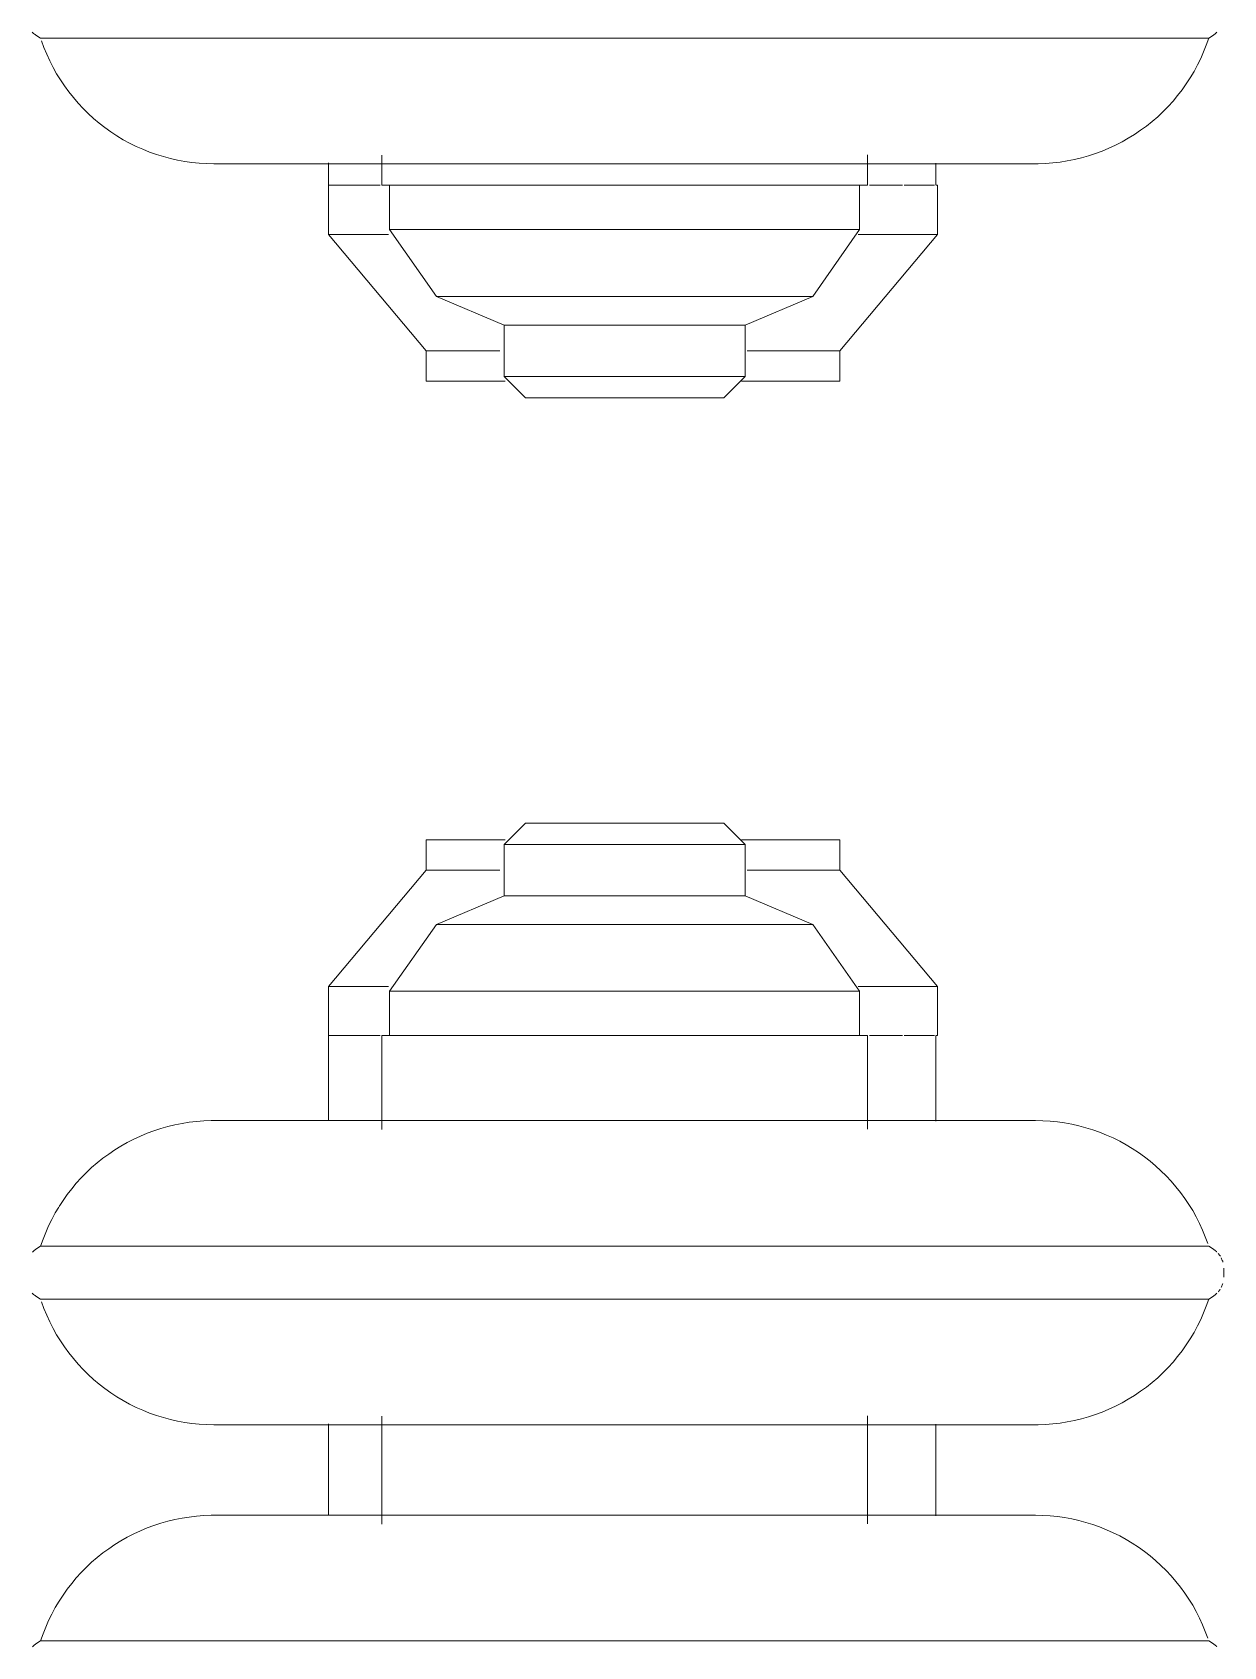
# Model space of a CAD drawing. Header units: inches. Extents: x -1176 to 1507, y -2527 to 978.
# Drawn here: x 1099.36 to 1109.17, y 522.68 to 535.97 of the extents above; entities that cross this region are included whole.
import ezdxf

# ---------------------------------------------------------------- set-up
doc = ezdxf.new("R2010")
doc.units = ezdxf.units.IN
doc.header["$MEASUREMENT"] = 0
doc.layers.add('A-GENM', color=13, linetype='Continuous', lineweight=18)

# ---------------------------------------------------------------- blocks, each defined once
blk = doc.blocks.new('Cast_Iron_Radiator_8182 - Cast_Iron_Radiator_8182-V17-3rd Floor Demo')
at = {"layer": 'A-GENM', "lineweight": 9}
for p, q in [((-5.943, 4.848), (-5.968, 4.809)), ((-5.968, 1), (-5.968, 4.809)), ((-7.584, 2.438), (-8.542, 1.635)), ((-7.179, 2.438), (-7.584, 2.438)), ((-7.584, 1.944), (-7.584, 2.438)), ((-6.996, 2.438), (-7.179, 2.438)), ((-7.179, 2.291), (-7.179, 2.438)), ((-7.179, 2.296), (-7.179, 2.192)), ((-7.179, 2.013), (-7.179, 2.188)), ((-6.932, 2), (-7.179, 2)), ((-7.179, -2), (-7.179, 2)), ((-7.545, 1.935), (-8.095, 1.55)), ((-7.179, 1.935), (-7.545, 1.935)), ((-7.545, 1.935), (-7.545, -1.935)), ((-8.542, 1.635), (-8.792, 1.635)), ((-8.792, 1.635), (-8.792, 0.985)), ((-8.542, 1.635), (-8.542, 1.028)), ((-8.095, 1.55), (-8.331, 0.993)), ((-8.095, 1.55), (-8.095, -1.55)), ((-8.753, 0.993), (-8.929, 0.816)), ((-8.331, 0.993), (-8.753, 0.993)), ((-8.753, 0.993), (-8.753, -0.993)), ((-8.331, 0.993), (-8.331, -0.993)), ((-7.002, 1), (-7.002, -1)), ((-5.968, -1), (-5.968, 1)), ((-8.929, 0.816), (-8.929, -0.816)), ((-8.929, -0.816), (-8.753, -0.993)), ((-8.792, -0.961), (-8.792, -1.771)), ((-8.753, -0.993), (-8.331, -0.993)), ((-8.542, -1.008), (-8.542, -1.771)), ((-8.331, -0.993), (-8.095, -1.55)), ((-5.968, -4.809), (-5.968, -1)), ((-8.095, -1.55), (-7.545, -1.935)), ((-8.792, -1.771), (-8.542, -1.771)), ((-8.542, -1.771), (-7.584, -2.575)), ((-7.584, -2.575), (-7.584, -1.924)), ((-7.545, -1.935), (-7.179, -1.935)), ((-7.179, -2), (-6.928, -2)), ((-7.179, -2.287), (-7.179, -2.017)), ((-7.179, -2.301), (-7.179, -2.452)), ((-7.179, -2.551), (-7.179, -2.436)), ((-7.584, -2.575), (-7.179, -2.575)), ((-7.179, -2.562), (-6.997, -2.562)), ((-7.179, -2.565), (-7.179, -2.575)), ((-5.968, -4.809), (-5.943, -4.848))]:
    blk.add_line(p, q, dxfattribs=at)
at = {"layer": 'A-GENM', "lineweight": 9, "flags": 128}
for points in [[(-7.002, 3.383), (-7.001, 3.443), (-6.997, 3.503), (-6.991, 3.563), (-6.983, 3.622), (-6.972, 3.681), (-6.959, 3.74), (-6.943, 3.798), (-6.926, 3.855), (-6.906, 3.911), (-6.883, 3.967), (-6.859, 4.022), (-6.832, 4.076), (-6.804, 4.128), (-6.773, 4.18), (-6.74, 4.23), (-6.705, 4.279), (-6.668, 4.326), (-6.63, 4.372), (-6.589, 4.416), (-6.547, 4.459), (-6.503, 4.5), (-6.458, 4.539), (-6.411, 4.576), (-6.362, 4.612), (-6.312, 4.645), (-6.261, 4.677), (-6.209, 4.706), (-6.155, 4.733), (-6.101, 4.758), (-6.045, 4.781), (-5.989, 4.802)], [(-5.943, 4.848), (-5.938, 4.854), (-5.934, 4.86), (-5.929, 4.866), (-5.925, 4.872), (-5.919, 4.877)], [(-7.002, 2.438), (-7.002, 2.498), (-7.002, 2.571), (-7.002, 2.642), (-7.002, 2.71), (-7.002, 2.775), (-7.002, 2.837), (-7.002, 2.896), (-7.002, 2.952), (-7.002, 3.005), (-7.002, 3.055), (-7.002, 3.102), (-7.002, 3.145), (-7.002, 3.185), (-7.002, 3.221), (-7.002, 3.254), (-7.002, 3.283), (-7.002, 3.309), (-7.002, 3.33), (-7.002, 3.348), (-7.002, 3.363), (-7.002, 3.373), (-7.002, 3.38), (-7.002, 3.383), (-7.002, 3.383)], [(-7.002, 3.383), (-7.002, 3.381), (-7.002, 3.375), (-7.002, 3.366), (-7.002, 3.353), (-7.002, 3.336), (-7.002, 3.315), (-7.002, 3.29), (-7.002, 3.262), (-7.002, 3.23), (-7.002, 3.195), (-7.002, 3.156), (-7.002, 3.114), (-7.002, 3.068), (-7.002, 3.019), (-7.002, 2.967), (-7.002, 2.911), (-7.002, 2.853), (-7.002, 2.792), (-7.002, 2.727), (-7.002, 2.66), (-7.002, 2.591), (-7.002, 2.518), (-7.002, 2.444), (-7.002, 2.367), (-7.002, 2.288), (-7.002, 2.206), (-7.002, 2.123), (-7.002, 2.038), (-7.002, 1.952), (-7.002, 1.864), (-7.002, 1.774), (-7.002, 1.683), (-7.002, 1.591), (-7.002, 1.499), (-7.002, 1.405), (-7.002, 1.311), (-7.002, 1.216), (-7.002, 1.121), (-7.002, 1.026), (-7.002, 1)], [(-7.002, -1), (-7.002, -1.095), (-7.002, -1.19), (-7.002, -1.285), (-7.002, -1.38), (-7.002, -1.473), (-7.002, -1.566), (-7.002, -1.659), (-7.002, -1.75), (-7.002, -1.839), (-7.002, -1.928), (-7.002, -2.015), (-7.002, -2.1), (-7.002, -2.184), (-7.002, -2.266), (-7.002, -2.346), (-7.002, -2.423), (-7.002, -2.498), (-7.002, -2.571), (-7.002, -2.642), (-7.002, -2.71), (-7.002, -2.775), (-7.002, -2.837), (-7.002, -2.896), (-7.002, -2.952), (-7.002, -3.005), (-7.002, -3.055), (-7.002, -3.102), (-7.002, -3.145), (-7.002, -3.185), (-7.002, -3.221), (-7.002, -3.254), (-7.002, -3.283), (-7.002, -3.309), (-7.002, -3.33), (-7.002, -3.348), (-7.002, -3.363), (-7.002, -3.373), (-7.002, -3.38), (-7.002, -3.383), (-7.002, -3.383)], [(-7.002, -3.383), (-7.002, -3.381), (-7.002, -3.375), (-7.002, -3.366), (-7.002, -3.353), (-7.002, -3.336), (-7.002, -3.315), (-7.002, -3.29), (-7.002, -3.262), (-7.002, -3.23), (-7.002, -3.195), (-7.002, -3.156), (-7.002, -3.114), (-7.002, -3.068), (-7.002, -3.019), (-7.002, -2.967), (-7.002, -2.911), (-7.002, -2.853), (-7.002, -2.792), (-7.002, -2.727), (-7.002, -2.66), (-7.002, -2.591), (-7.002, -2.567)], [(-5.968, -4.809), (-6.025, -4.789), (-6.081, -4.767), (-6.135, -4.743), (-6.189, -4.716), (-6.242, -4.688), (-6.294, -4.657), (-6.344, -4.624), (-6.393, -4.59), (-6.441, -4.553), (-6.487, -4.515), (-6.531, -4.474), (-6.574, -4.432), (-6.615, -4.389), (-6.654, -4.343), (-6.692, -4.296), (-6.727, -4.248), (-6.761, -4.198), (-6.793, -4.147), (-6.822, -4.095), (-6.849, -4.042), (-6.875, -3.987), (-6.898, -3.932), (-6.919, -3.876), (-6.937, -3.819), (-6.953, -3.761), (-6.967, -3.703), (-6.979, -3.644), (-6.988, -3.585), (-6.995, -3.525), (-7, -3.465), (-7.002, -3.405), (-7.002, -3.383)], [(-5.92, -4.876), (-5.925, -4.871), (-5.93, -4.865), (-5.935, -4.859), (-5.939, -4.854), (-5.943, -4.848)]]:
    blk.add_lwpolyline(points, dxfattribs=at)
blk = doc.blocks.new('Cast_Iron_Radiator_8182 - Cast_Iron_Radiator_8182-V18-3rd Floor Demo')
at = {"layer": 'A-GENM', "lineweight": 9}
for p, q in [((10.718, 4.809), (10.693, 4.848)), ((10.718, 1), (10.718, 4.809)), ((13.557, 4.848), (13.532, 4.809)), ((13.532, 1), (13.532, 4.809)), ((13.968, 4.809), (13.943, 4.848)), ((13.968, 1), (13.968, 4.809)), ((12.504, 2.438), (11.749, 2.438)), ((15.702, 2.438), (14.999, 2.438)), ((16.106, 2.438), (15.702, 2.438)), ((15.702, 2.438), (15.702, 2.291)), ((17.064, 1.635), (16.106, 2.438)), ((16.106, 1.944), (16.106, 2.438)), ((15.702, 2.296), (15.702, 2.192)), ((15.702, 2.188), (15.702, 2.013)), ((12.568, 2), (11.678, 2)), ((15.702, 2), (14.928, 2)), ((15.702, 2), (15.702, -2)), ((16.067, 1.935), (15.702, 1.935)), ((16.617, 1.55), (16.067, 1.935)), ((16.067, 1.935), (16.067, -1.935)), ((17.314, 1.635), (17.064, 1.635)), ((17.064, 1.635), (17.064, 1.028)), ((17.314, 1.635), (17.314, 0.985)), ((16.853, 0.993), (16.617, 1.55)), ((16.617, 1.55), (16.617, -1.55)), ((10.718, -1), (10.718, 1)), ((11.752, -1), (11.752, 1)), ((12.498, 1), (12.498, -1)), ((13.532, -1), (13.532, 1)), ((13.968, -1), (13.968, 1)), ((15.002, -1), (15.002, 1)), ((17.275, 0.993), (16.853, 0.993)), ((16.853, 0.993), (16.853, -0.993)), ((17.452, 0.816), (17.275, 0.993)), ((17.275, 0.993), (17.275, -0.993)), ((17.452, 0.816), (17.452, -0.816)), ((17.275, -0.993), (17.452, -0.816)), ((10.718, -4.809), (10.718, -1)), ((13.532, -4.809), (13.532, -1)), ((13.968, -4.809), (13.968, -1)), ((16.617, -1.55), (16.853, -0.993)), ((16.853, -0.993), (17.275, -0.993)), ((17.064, -1.008), (17.064, -1.771)), ((17.314, -0.961), (17.314, -1.771)), ((16.067, -1.935), (16.617, -1.55)), ((16.106, -2.575), (17.064, -1.771)), ((17.064, -1.771), (17.314, -1.771)), ((15.702, -1.935), (16.067, -1.935)), ((16.106, -2.575), (16.106, -1.924)), ((11.682, -2), (12.572, -2)), ((14.932, -2), (15.702, -2)), ((15.702, -2.017), (15.702, -2.287)), ((15.702, -2.301), (15.702, -2.452)), ((15.702, -2.436), (15.702, -2.551)), ((11.747, -2.562), (12.503, -2.562)), ((14.997, -2.562), (15.702, -2.562)), ((15.702, -2.565), (15.702, -2.575)), ((15.702, -2.575), (16.106, -2.575)), ((10.693, -4.848), (10.718, -4.809)), ((13.532, -4.809), (13.557, -4.848)), ((13.943, -4.848), (13.968, -4.809)), ((13.713, -4.933), (13.75, -4.933)), ((13.75, -4.933), (13.787, -4.933))]:
    blk.add_line(p, q, dxfattribs=at)
at = {"layer": 'A-GENM', "lineweight": 9, "flags": 128}
for points in [[(10.67, 4.876), (10.675, 4.871), (10.68, 4.865), (10.685, 4.859), (10.689, 4.854), (10.693, 4.848)], [(10.718, 4.809), (10.775, 4.789), (10.831, 4.767), (10.885, 4.743), (10.939, 4.716), (10.992, 4.688), (11.044, 4.657), (11.094, 4.624), (11.143, 4.59), (11.191, 4.553), (11.237, 4.515), (11.281, 4.474), (11.324, 4.432), (11.365, 4.389), (11.404, 4.343), (11.442, 4.296), (11.477, 4.248), (11.511, 4.198), (11.543, 4.147), (11.572, 4.095), (11.599, 4.042), (11.625, 3.987), (11.648, 3.932), (11.669, 3.876), (11.687, 3.819), (11.703, 3.761), (11.717, 3.703), (11.729, 3.644), (11.738, 3.585), (11.745, 3.525), (11.75, 3.465), (11.752, 3.405), (11.752, 3.383)], [(12.498, 3.383), (12.499, 3.443), (12.503, 3.503), (12.509, 3.563), (12.517, 3.622), (12.528, 3.681), (12.541, 3.74), (12.557, 3.798), (12.574, 3.855), (12.594, 3.911), (12.617, 3.967), (12.641, 4.022), (12.668, 4.076), (12.696, 4.128), (12.727, 4.18), (12.76, 4.23), (12.795, 4.279), (12.832, 4.326), (12.87, 4.372), (12.911, 4.416), (12.953, 4.459), (12.997, 4.5), (13.042, 4.539), (13.089, 4.576), (13.138, 4.612), (13.188, 4.645), (13.239, 4.677), (13.291, 4.706), (13.345, 4.733), (13.399, 4.758), (13.455, 4.781), (13.511, 4.802)], [(13.557, 4.848), (13.562, 4.854), (13.566, 4.86), (13.571, 4.866), (13.575, 4.872), (13.581, 4.877)], [(13.92, 4.876), (13.925, 4.871), (13.93, 4.865), (13.935, 4.859), (13.939, 4.854), (13.943, 4.848)], [(13.968, 4.809), (14.025, 4.789), (14.081, 4.767), (14.135, 4.743), (14.189, 4.716), (14.242, 4.688), (14.289, 4.66)], [(14.294, 4.657), (14.344, 4.624), (14.393, 4.59), (14.441, 4.553), (14.487, 4.515), (14.531, 4.474), (14.574, 4.432), (14.615, 4.389), (14.654, 4.343), (14.692, 4.296), (14.727, 4.248), (14.761, 4.198), (14.793, 4.147), (14.822, 4.095), (14.849, 4.042), (14.875, 3.987), (14.898, 3.932), (14.919, 3.876), (14.937, 3.819), (14.953, 3.761), (14.967, 3.703), (14.979, 3.644), (14.988, 3.585), (14.995, 3.525), (15, 3.465), (15.002, 3.405), (15.002, 3.383)], [(11.752, 3.383), (11.752, 3.381), (11.752, 3.375), (11.752, 3.366), (11.752, 3.353), (11.752, 3.336), (11.752, 3.315), (11.752, 3.29), (11.752, 3.262), (11.752, 3.23), (11.752, 3.195), (11.752, 3.156), (11.752, 3.114), (11.752, 3.068), (11.752, 3.019), (11.752, 2.967), (11.752, 2.911), (11.752, 2.853), (11.752, 2.792), (11.752, 2.727), (11.752, 2.66), (11.752, 2.591), (11.752, 2.518), (11.752, 2.444)], [(11.752, 1), (11.752, 1.095), (11.752, 1.19), (11.752, 1.285), (11.752, 1.38), (11.752, 1.473), (11.752, 1.566), (11.752, 1.659), (11.752, 1.75), (11.752, 1.839), (11.752, 1.928), (11.752, 2.015), (11.752, 2.1), (11.752, 2.184), (11.752, 2.266), (11.752, 2.346), (11.752, 2.423), (11.752, 2.498), (11.752, 2.571), (11.752, 2.642), (11.752, 2.71), (11.752, 2.775), (11.752, 2.837), (11.752, 2.896), (11.752, 2.952), (11.752, 3.005), (11.752, 3.055), (11.752, 3.102), (11.752, 3.145), (11.752, 3.185), (11.752, 3.221), (11.752, 3.254), (11.752, 3.283), (11.752, 3.309), (11.752, 3.33), (11.752, 3.348), (11.752, 3.363), (11.752, 3.373), (11.752, 3.38), (11.752, 3.383), (11.752, 3.383)], [(12.498, 2.438), (12.498, 2.498), (12.498, 2.571), (12.498, 2.642), (12.498, 2.71), (12.498, 2.775), (12.498, 2.837), (12.498, 2.896), (12.498, 2.952), (12.498, 3.005), (12.498, 3.055), (12.498, 3.102), (12.498, 3.145), (12.498, 3.185), (12.498, 3.221), (12.498, 3.254), (12.498, 3.283), (12.498, 3.309), (12.498, 3.33), (12.498, 3.348), (12.498, 3.363), (12.498, 3.373), (12.498, 3.38), (12.498, 3.383), (12.498, 3.383)], [(12.498, 3.383), (12.498, 3.381), (12.498, 3.375), (12.498, 3.366), (12.498, 3.353), (12.498, 3.336), (12.498, 3.315), (12.498, 3.29), (12.498, 3.262), (12.498, 3.23), (12.498, 3.195), (12.498, 3.156), (12.498, 3.114), (12.498, 3.068), (12.498, 3.019), (12.498, 2.967), (12.498, 2.911), (12.498, 2.853), (12.498, 2.792), (12.498, 2.727), (12.498, 2.66), (12.498, 2.591), (12.498, 2.518), (12.498, 2.444), (12.498, 2.367), (12.498, 2.288), (12.498, 2.206), (12.498, 2.123), (12.498, 2.038), (12.498, 1.952), (12.498, 1.864), (12.498, 1.774), (12.498, 1.683), (12.498, 1.591), (12.498, 1.499), (12.498, 1.405), (12.498, 1.311), (12.498, 1.216), (12.498, 1.121), (12.498, 1.026), (12.498, 1)], [(15.002, 3.383), (15.002, 3.381), (15.002, 3.375), (15.002, 3.366), (15.002, 3.353), (15.002, 3.336), (15.002, 3.315), (15.002, 3.29), (15.002, 3.262), (15.002, 3.23), (15.002, 3.195), (15.002, 3.156), (15.002, 3.114), (15.002, 3.068), (15.002, 3.019), (15.002, 2.967), (15.002, 2.911), (15.002, 2.853), (15.002, 2.792), (15.002, 2.727), (15.002, 2.66), (15.002, 2.591), (15.002, 2.518), (15.002, 2.444)], [(15.002, 1), (15.002, 1.095), (15.002, 1.19), (15.002, 1.285), (15.002, 1.38), (15.002, 1.473), (15.002, 1.566), (15.002, 1.659), (15.002, 1.75), (15.002, 1.839), (15.002, 1.928), (15.002, 2.015), (15.002, 2.1), (15.002, 2.184), (15.002, 2.266), (15.002, 2.346), (15.002, 2.423), (15.002, 2.498), (15.002, 2.571), (15.002, 2.642), (15.002, 2.71), (15.002, 2.775), (15.002, 2.837), (15.002, 2.896), (15.002, 2.952), (15.002, 3.005), (15.002, 3.055), (15.002, 3.102), (15.002, 3.145), (15.002, 3.185), (15.002, 3.221), (15.002, 3.254), (15.002, 3.283), (15.002, 3.309), (15.002, 3.33), (15.002, 3.348), (15.002, 3.363), (15.002, 3.373), (15.002, 3.38), (15.002, 3.383), (15.002, 3.383)], [(11.752, -3.383), (11.752, -3.381), (11.752, -3.375), (11.752, -3.366), (11.752, -3.353), (11.752, -3.336), (11.752, -3.315), (11.752, -3.29), (11.752, -3.262), (11.752, -3.23), (11.752, -3.195), (11.752, -3.156), (11.752, -3.114), (11.752, -3.068), (11.752, -3.019), (11.752, -2.967), (11.752, -2.911), (11.752, -2.853), (11.752, -2.792), (11.752, -2.727), (11.752, -2.66), (11.752, -2.591), (11.752, -2.518), (11.752, -2.444), (11.752, -2.367), (11.752, -2.288), (11.752, -2.206), (11.752, -2.123), (11.752, -2.038), (11.752, -1.952), (11.752, -1.864), (11.752, -1.774), (11.752, -1.683), (11.752, -1.591), (11.752, -1.499), (11.752, -1.405), (11.752, -1.311), (11.752, -1.216), (11.752, -1.121), (11.752, -1.026), (11.752, -1)], [(12.498, -1), (12.498, -1.095), (12.498, -1.19), (12.498, -1.285), (12.498, -1.38), (12.498, -1.473), (12.498, -1.566), (12.498, -1.659), (12.498, -1.75), (12.498, -1.839), (12.498, -1.928), (12.498, -2.015), (12.498, -2.1), (12.498, -2.184), (12.498, -2.266), (12.498, -2.346), (12.498, -2.423), (12.498, -2.498), (12.498, -2.571), (12.498, -2.642), (12.498, -2.71), (12.498, -2.775), (12.498, -2.837), (12.498, -2.896), (12.498, -2.952), (12.498, -3.005), (12.498, -3.055), (12.498, -3.102), (12.498, -3.145), (12.498, -3.185), (12.498, -3.221), (12.498, -3.254), (12.498, -3.283), (12.498, -3.309), (12.498, -3.33), (12.498, -3.348), (12.498, -3.363), (12.498, -3.373), (12.498, -3.38), (12.498, -3.383), (12.498, -3.383)], [(15.002, -3.383), (15.002, -3.381), (15.002, -3.375), (15.002, -3.366), (15.002, -3.353), (15.002, -3.336), (15.002, -3.315), (15.002, -3.29), (15.002, -3.262), (15.002, -3.23), (15.002, -3.195), (15.002, -3.156), (15.002, -3.114), (15.002, -3.068), (15.002, -3.019), (15.002, -2.967), (15.002, -2.911), (15.002, -2.853), (15.002, -2.792), (15.002, -2.727), (15.002, -2.66), (15.002, -2.591), (15.002, -2.518), (15.002, -2.444), (15.002, -2.367), (15.002, -2.288), (15.002, -2.206), (15.002, -2.123), (15.002, -2.038), (15.002, -1.952), (15.002, -1.864), (15.002, -1.774), (15.002, -1.683), (15.002, -1.591), (15.002, -1.499), (15.002, -1.405), (15.002, -1.311), (15.002, -1.216), (15.002, -1.121), (15.002, -1.026), (15.002, -1)], [(11.752, -2.567), (11.752, -2.571), (11.752, -2.642), (11.752, -2.71), (11.752, -2.775), (11.752, -2.837), (11.752, -2.896), (11.752, -2.952), (11.752, -3.005), (11.752, -3.055), (11.752, -3.102), (11.752, -3.145), (11.752, -3.185), (11.752, -3.221), (11.752, -3.254), (11.752, -3.283), (11.752, -3.309), (11.752, -3.33), (11.752, -3.348), (11.752, -3.363), (11.752, -3.373), (11.752, -3.38), (11.752, -3.383), (11.752, -3.383)], [(12.498, -3.383), (12.498, -3.381), (12.498, -3.375), (12.498, -3.366), (12.498, -3.353), (12.498, -3.336), (12.498, -3.315), (12.498, -3.29), (12.498, -3.262), (12.498, -3.23), (12.498, -3.195), (12.498, -3.156), (12.498, -3.114), (12.498, -3.068), (12.498, -3.019), (12.498, -2.967), (12.498, -2.911), (12.498, -2.853), (12.498, -2.792), (12.498, -2.727), (12.498, -2.66), (12.498, -2.591), (12.498, -2.567)], [(15.002, -2.567), (15.002, -2.571), (15.002, -2.642), (15.002, -2.71), (15.002, -2.775), (15.002, -2.837), (15.002, -2.896), (15.002, -2.952), (15.002, -3.005), (15.002, -3.055), (15.002, -3.102), (15.002, -3.145), (15.002, -3.185), (15.002, -3.221), (15.002, -3.254), (15.002, -3.283), (15.002, -3.309), (15.002, -3.33), (15.002, -3.348), (15.002, -3.363), (15.002, -3.373), (15.002, -3.38), (15.002, -3.383), (15.002, -3.383)], [(11.752, -3.383), (11.751, -3.443), (11.747, -3.503), (11.741, -3.563), (11.733, -3.622), (11.722, -3.681), (11.709, -3.74), (11.693, -3.798), (11.676, -3.855), (11.656, -3.911), (11.633, -3.967), (11.609, -4.022), (11.582, -4.076), (11.554, -4.128), (11.523, -4.18), (11.49, -4.23), (11.455, -4.279), (11.418, -4.326), (11.38, -4.372), (11.339, -4.416), (11.297, -4.459), (11.253, -4.5), (11.208, -4.539), (11.161, -4.576), (11.112, -4.612), (11.062, -4.645), (11.011, -4.677), (10.959, -4.706), (10.905, -4.733), (10.851, -4.758), (10.795, -4.781), (10.739, -4.802)], [(13.532, -4.809), (13.475, -4.789), (13.419, -4.767), (13.365, -4.743), (13.311, -4.716), (13.258, -4.688), (13.206, -4.657), (13.156, -4.624), (13.107, -4.59), (13.059, -4.553), (13.013, -4.515), (12.969, -4.474), (12.926, -4.432), (12.885, -4.389), (12.846, -4.343), (12.808, -4.296), (12.773, -4.248), (12.739, -4.198), (12.707, -4.147), (12.678, -4.095), (12.651, -4.042), (12.625, -3.987), (12.602, -3.932), (12.581, -3.876), (12.563, -3.819), (12.547, -3.761), (12.533, -3.703), (12.521, -3.644), (12.512, -3.585), (12.505, -3.525), (12.5, -3.465), (12.498, -3.405), (12.498, -3.383)], [(15.002, -3.383), (15.001, -3.443), (14.997, -3.503), (14.991, -3.563), (14.983, -3.622), (14.972, -3.681), (14.959, -3.74), (14.943, -3.798), (14.926, -3.855), (14.906, -3.911), (14.883, -3.967), (14.859, -4.022), (14.832, -4.076), (14.804, -4.128), (14.773, -4.18), (14.74, -4.23), (14.705, -4.279), (14.668, -4.326), (14.63, -4.372), (14.589, -4.416), (14.547, -4.459), (14.503, -4.5), (14.458, -4.539), (14.411, -4.576), (14.362, -4.612), (14.312, -4.645), (14.261, -4.677), (14.209, -4.706), (14.155, -4.733), (14.101, -4.758), (14.045, -4.781), (13.989, -4.802)], [(10.693, -4.848), (10.688, -4.854), (10.684, -4.86), (10.679, -4.866), (10.675, -4.872), (10.669, -4.877)], [(13.58, -4.876), (13.575, -4.871), (13.57, -4.865), (13.565, -4.859), (13.561, -4.854), (13.557, -4.848)], [(13.614, -4.904), (13.608, -4.9), (13.602, -4.896), (13.596, -4.891), (13.591, -4.887)], [(13.662, -4.925), (13.655, -4.923), (13.648, -4.921), (13.641, -4.918), (13.634, -4.915), (13.627, -4.912)], [(13.872, -4.912), (13.865, -4.915), (13.858, -4.918), (13.851, -4.921), (13.844, -4.924), (13.837, -4.926)], [(13.909, -4.887), (13.903, -4.892), (13.897, -4.896), (13.891, -4.901), (13.885, -4.905)], [(13.943, -4.848), (13.938, -4.854), (13.934, -4.86), (13.929, -4.866), (13.925, -4.872), (13.919, -4.877)]]:
    blk.add_lwpolyline(points, dxfattribs=at)

msp = doc.modelspace()

# ---------------------------------------------------------------- block references
at = {"layer": 'A-GENM', "lineweight": 9, "rotation": 89.9999999999999}
for name, p in [('Cast_Iron_Radiator_8182 - Cast_Iron_Radiator_8182-V17-3rd Floor Demo', (1104.237, 541.893)), ('Cast_Iron_Radiator_8182 - Cast_Iron_Radiator_8182-V18-3rd Floor Demo', (1104.237, 512.009))]:
    msp.add_blockref(name, p, dxfattribs=at)

doc.saveas('drawing.dxf')
